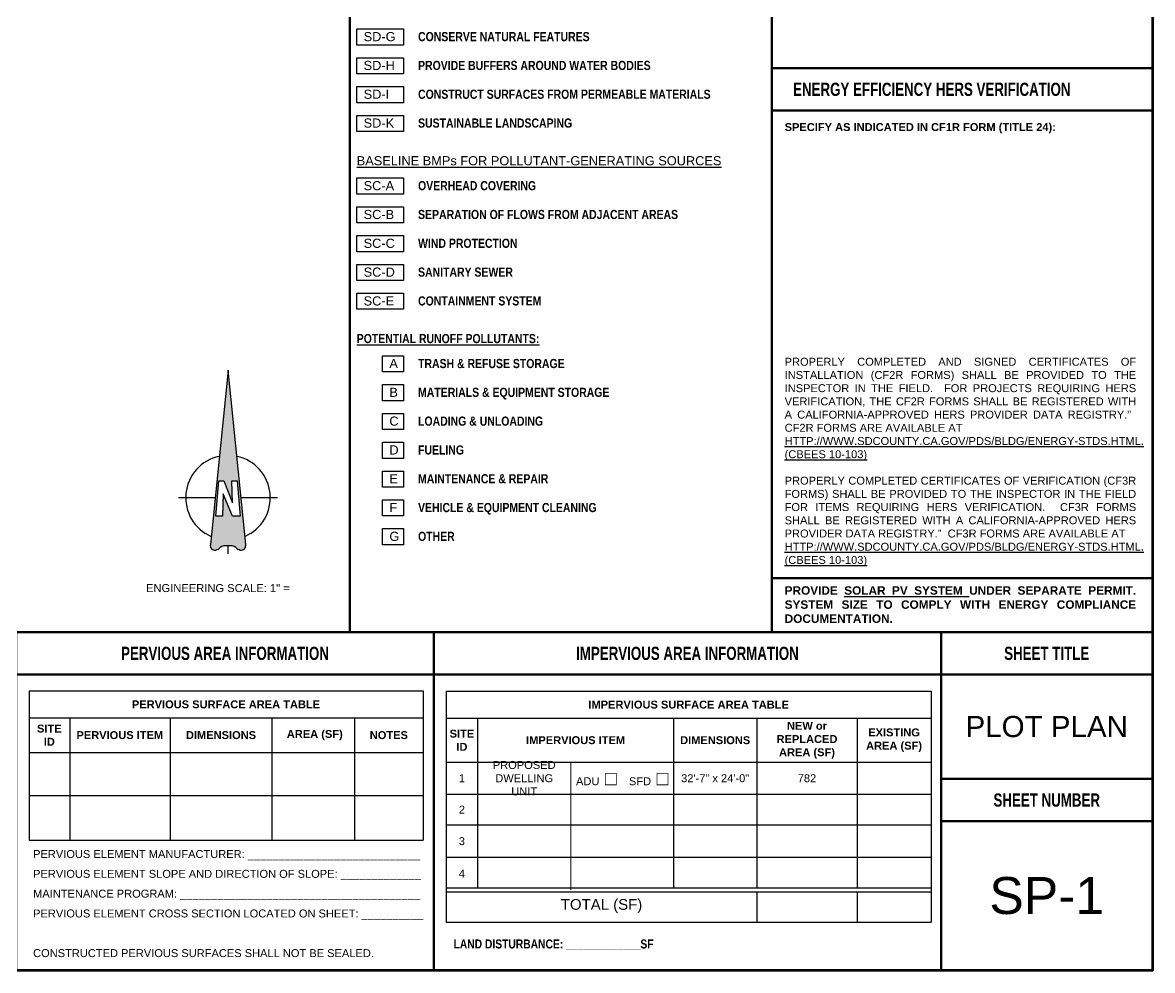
# Model space of a CAD drawing. Header units: inches. Extents: x -350 to 3672, y -1325 to 3943.
# Drawn here: x 3319.83 to 3333.2, y 973.39 to 984.6 of the extents above; entities that cross this region are included whole.
import ezdxf
from ezdxf.enums import TextEntityAlignment as Align

# ---------------------------------------------------------------- set-up
doc = ezdxf.new("R2010")
doc.units = ezdxf.units.IN
doc.header["$MEASUREMENT"] = 0
doc.layers.add('Plot Plan Border', color=7, linetype='Continuous', lineweight=50)
doc.layers.add('Plot Plan Notes', color=7, linetype='Continuous')
doc.styles.add('Legend', font='ARIALNB.TTF')
doc.styles.get("Standard").update_dxf_attribs({"font": 'arial.ttf'})
doc.styles.add('TITLE', font='ARIALNB.TTF', dxfattribs={"height": 0.4})

# ---------------------------------------------------------------- blocks, each defined once
blk = doc.blocks.new('*T106')
at = {"layer": 'Defpoints', "color": 8, "linetype": 'ByBlock', "lineweight": 0, "transparency": 16777216}
blk.add_line((1.474, -0.842), (1.474, -2.35), dxfattribs=at)
at = {"layer": 'Plot Plan Notes', "color": 0, "linetype": 'ByBlock', "lineweight": -2, "transparency": 16777216}
for p, q in [((0, 0), (5.734, 0)), ((0, 0), (0, -2.35)), ((5.734, 0), (5.734, -2.35)), ((0, -0.319), (5.734, -0.319)), ((0.371, -0.319), (0.371, -0.842)), ((2.688, -0.319), (2.688, -1.22)), ((3.674, -0.319), (3.674, -2.326)), ((4.859, -0.319), (4.859, -2.326)), ((0, -0.842), (0.371, -0.842)), ((1.474, -0.842), (5.734, -0.842)), ((0, -1.22), (0.371, -1.22)), ((2.688, -1.22), (5.734, -1.22)), ((0, -1.583), (0.371, -1.583)), ((2.688, -1.583), (5.734, -1.583)), ((0, -1.966), (0.371, -1.966)), ((2.688, -1.966), (5.734, -1.966))]:
    blk.add_line(p, q, dxfattribs=at)
at = {"layer": 'Plot Plan Notes', "color": 0, "lineweight": -2, "transparency": 16777216}
for p, q in [((0.371, -0.842), (1.474, -0.842)), ((0.371, -0.842), (0.371, -2.326)), ((0.371, -1.22), (2.688, -1.22)), ((2.688, -1.22), (2.688, -2.326)), ((0.371, -1.583), (2.688, -1.583)), ((0.371, -1.966), (2.688, -1.966)), ((0, -2.326), (5.734, -2.326)), ((0, -2.35), (0, -2.733)), ((0, -2.373), (5.734, -2.373)), ((3.674, -2.373), (3.674, -2.733)), ((4.859, -2.373), (4.859, -2.733)), ((5.734, -2.35), (5.734, -2.733)), ((0, -2.733), (5.734, -2.733))]:
    blk.add_line(p, q, dxfattribs=at)
at = {"layer": 'Plot Plan Notes', "color": 0, "transparency": 16777216, "attachment_point": 5}
for s, insert, char_height, width in [('{\\fArial|b1|i0|c0|p34;IMPERVIOUS SURFACE AREA TABLE}', (2.867, -0.16), 0.09375, 5.64977), ('{\\fArial|b1|i0|c0|p34;NEW or REPLACED AREA (\\A1;SF\\A0;)}', (4.267, -0.581), 0.09375, 1.10084), ('{\\fArial|b1|i0|c0|p34;SITE ID}', (0.185, -0.581), 0.09375, 0.28619), ('{\\fArial|b1|i0|c0|p34;IMPERVIOUS ITEM}', (1.53, -0.581), 0.09375, 2.23325), ('{\\fArial|b1|i0|c0|p34;DIMENSIONS}', (3.181, -0.581), 0.09375, 0.90127), ('{\\fArial|b1|i0|c0|p34;EXISTING AREA (\\A1;SF\\A0;\\H1x;)}', (5.297, -0.581), 0.09375, 0.7903), ('{\\C256;PROPOSED DWELLING UNIT}', (0.922, -1.031), 0.09375, 1.01912), ('1', (0.185, -1.031), 0.0938, 0.28619), ('{\\C256;ADU\\H1.76554x; □\\H0.5664x;    SFD\\H1.76554x; □}', (2.081, -1.031), 0.09375, 1.12964), ('32\'-7" x 24\'-0"', (3.181, -1.031), 0.09375, 0.90127), ('\\A1;782', (4.267, -1.031), 0.0938, 1.10084), ('2', (0.185, -1.402), 0.0938, 0.28619), ('3', (0.185, -1.775), 0.0938, 0.28619), ('4', (0.185, -2.158), 0.0938, 0.28619), ('TOTAL (SF)', (1.837, -2.542), 0.1267, 3.58967)]:
    blk.add_mtext(s, dxfattribs=dict(at, insert=insert, char_height=char_height, width=width))
blk = doc.blocks.new('*T108')
at = {"layer": 'Plot Plan Notes', "color": 0, "linetype": 'ByBlock', "lineweight": -2, "transparency": 16777216}
for p, q in [((0, 0), (4.661, 0)), ((0, 0), (0, -1.766)), ((4.661, 0), (4.661, -1.766)), ((0, -0.319), (4.661, -0.319)), ((0.481, -0.319), (0.481, -1.766)), ((1.668, -0.319), (1.668, -1.766)), ((2.873, -0.319), (2.873, -1.766)), ((3.851, -0.319), (3.851, -1.766)), ((0, -0.729), (4.661, -0.729)), ((0, -1.236), (4.661, -1.236)), ((0, -1.766), (4.661, -1.766))]:
    blk.add_line(p, q, dxfattribs=at)
at = {"layer": 'Plot Plan Notes', "color": 0, "transparency": 16777216, "char_height": 0.09375, "attachment_point": 5}
for s, insert, width in [('{\\fArial|b1|i0|c0|p34;PERVIOUS SURFACE AREA TABLE}', (2.33, -0.16), 4.57648), ('{\\fArial|b1|i0|c0|p34;SITE ID}', (0.24, -0.524), 0.39609), ('{\\fArial|b1|i0|c0|p34;PERVIOUS ITEM}', (1.074, -0.524), 1.10304), ('{\\fArial|b1|i0|c0|p34;DIMENSIONS}', (2.271, -0.524), 1.12062), ('\\A1;{\\fArial|b1|i0|c0|p34; AREA (SF\\H1x;)}', (3.362, -0.524), 0.89376), ('{\\fArial|b1|i0|c0|p34;NOTES}', (4.256, -0.524), 0.72504)]:
    blk.add_mtext(s, dxfattribs=dict(at, insert=insert, width=width))

msp = doc.modelspace()

# ---------------------------------------------------------------- hatches: boundary and pattern name
at = {"layer": 'Plot Plan Notes'}
h = msp.add_hatch(color=256, dxfattribs=at)
h.paths.add_polyline_path([(3322.26301, 980.49236), (3322.05416, 978.43268, 0.55672372), (3322.11906, 978.36575, 0.10958761), (3322.16932, 978.39498, -0.17639903), (3322.26301, 978.41654, -0.17639903), (3322.3567, 978.39498, 0.10958761), (3322.40696, 978.36575, 0.55672372), (3322.47186, 978.43268)])
h.paths.add_polyline_path([(3322.3077, 979.18599), (3322.37246, 979.18592), (3322.40743, 978.76849), (3322.31684, 978.76849), (3322.20612, 979.03078), (3322.19728, 978.76849), (3322.11859, 978.76849), (3322.15356, 979.18592), (3322.2132, 979.18592), (3322.31522, 978.92288)], flags=16)

# ---------------------------------------------------------------- linework, layer by layer
at = {"layer": 'Plot Plan Border', "lineweight": 90}
msp.add_lwpolyline([(3298.6973, 995.894), (3333.1973, 995.894), (3333.1973, 973.394), (3298.6973, 973.394)], close=True, dxfattribs=at)
at = {"layer": 'Plot Plan Border'}
for points in [[(3323.70553, 995.394), (3328.6973, 995.394), (3328.6973, 977.394), (3323.70553, 977.394)], [(3333.1973, 984.06554), (3328.6973, 984.06554), (3328.6973, 985.77924), (3333.1973, 985.77924)], [(3333.1973, 983.56554), (3328.6973, 983.56554), (3328.6973, 984.06554), (3333.1973, 984.06554)], [(3333.1973, 978.03405), (3328.6973, 978.03405), (3328.6973, 983.56554), (3333.1973, 983.56554)], [(3328.6973, 977.394), (3333.1973, 977.394), (3333.1973, 978.03405), (3328.6973, 978.03405)], [(3319.75733, 977.394), (3324.6973, 977.394), (3324.6973, 976.894), (3319.75733, 976.894)], [(3330.6973, 977.394), (3324.6973, 977.394), (3324.6973, 976.894), (3330.6973, 976.894)], [(3333.1973, 976.894), (3330.6973, 976.894), (3330.6973, 977.394), (3333.1973, 977.394)], [(3324.6973, 976.894), (3319.75733, 976.894), (3319.75733, 973.394), (3324.6973, 973.394)], [(3324.6973, 976.894), (3330.6973, 976.894), (3330.6973, 973.394), (3324.6973, 973.394)], [(3333.1973, 975.65917), (3330.6973, 975.65917), (3330.6973, 976.894), (3333.1973, 976.894)], [(3333.1973, 975.15917), (3330.6973, 975.15917), (3330.6973, 975.65917), (3333.1973, 975.65917)], [(3333.1973, 973.394), (3330.6973, 973.394), (3330.6973, 975.15917), (3333.1973, 975.15917)]]:
    msp.add_lwpolyline(points, close=True, dxfattribs=at)
at = {"layer": 'Plot Plan Notes'}
for p, q in [((3322.26301, 980.49236), (3322.05416, 978.43268)), ((3322.47186, 978.43268), (3322.26301, 980.49236)), ((3322.11859, 978.76849), (3322.15356, 979.18592)), ((3322.15356, 979.18592), (3322.2132, 979.18592)), ((3322.2132, 979.18592), (3322.31522, 978.92288)), ((3322.31522, 978.92288), (3322.3077, 979.18599)), ((3322.3077, 979.18599), (3322.37246, 979.18592)), ((3322.37246, 979.18592), (3322.40743, 978.76849)), ((3322.11016, 978.98492), (3321.67909, 978.98492)), ((3322.20612, 979.03078), (3322.19728, 978.76849)), ((3322.31684, 978.76849), (3322.20612, 979.03078)), ((3322.84693, 978.98492), (3322.41586, 978.98492)), ((3322.19728, 978.76849), (3322.11859, 978.76849)), ((3322.40743, 978.76849), (3322.31684, 978.76849)), ((3322.26301, 978.32097), (3322.26301, 978.41654))]:
    msp.add_line(p, q, dxfattribs=at)
at = {"layer": 'Plot Plan Notes', "color": 0, "lineweight": -2}
for points in [[(3323.78546, 984.52934), (3324.34024, 984.52934), (3324.34024, 984.33864), (3323.78546, 984.33864)], [(3323.78546, 984.18864), (3324.34024, 984.18864), (3324.34024, 983.99794), (3323.78546, 983.99794)], [(3323.78546, 983.84794), (3324.34024, 983.84794), (3324.34024, 983.65723), (3323.78546, 983.65723)], [(3323.78546, 983.50723), (3324.34024, 983.50723), (3324.34024, 983.31653), (3323.78546, 983.31653)], [(3323.78546, 982.76653), (3324.34024, 982.76653), (3324.34024, 982.57582), (3323.78546, 982.57582)], [(3323.78546, 982.42582), (3324.34024, 982.42582), (3324.34024, 982.23512), (3323.78546, 982.23512)], [(3323.78546, 982.08512), (3324.34024, 982.08512), (3324.34024, 981.89442), (3323.78546, 981.89442)], [(3323.78546, 981.74442), (3324.34024, 981.74442), (3324.34024, 981.55371), (3323.78546, 981.55371)], [(3323.78546, 981.40371), (3324.34024, 981.40371), (3324.34024, 981.21301), (3323.78546, 981.21301)], [(3324.08994, 980.66301), (3324.34024, 980.66301), (3324.34024, 980.4723), (3324.08994, 980.4723)], [(3324.08994, 980.3223), (3324.34024, 980.3223), (3324.34024, 980.1316), (3324.08994, 980.1316)], [(3324.08994, 979.9816), (3324.34024, 979.9816), (3324.34024, 979.7909), (3324.08994, 979.7909)], [(3324.08994, 979.6409), (3324.34024, 979.6409), (3324.34024, 979.45019), (3324.08994, 979.45019)], [(3324.08994, 979.30019), (3324.34024, 979.30019), (3324.34024, 979.10949), (3324.08994, 979.10949)], [(3324.08994, 978.95949), (3324.34024, 978.95949), (3324.34024, 978.76878), (3324.08994, 978.76878)], [(3324.08994, 978.61878), (3324.34024, 978.61878), (3324.34024, 978.42808), (3324.08994, 978.42808)]]:
    msp.add_lwpolyline(points, close=True, dxfattribs=at)
at = {"layer": 'Plot Plan Notes'}
for centre, radius, start, end in [((3322.26301, 978.98492), 0.5, 101.916676, 246.503662), ((3322.26301, 978.98492), 0.5, 293.496338, 78.083324), ((3322.10735, 978.41933), 0.05484, 165.910233, 282.33313), ((3322.07833, 978.49364), 0.13422, 287.66906, 312.684865), ((3322.24577, 978.27711), 0.14049, 82.951328, 122.967343), ((3322.28025, 978.27711), 0.14049, 57.032657, 97.048672), ((3322.44769, 978.49364), 0.13422, 227.315135, 252.33094), ((3322.41867, 978.41933), 0.05484, 257.66687, 14.089767)]:
    msp.add_arc(centre, radius, start, end, dxfattribs=at)

# ---------------------------------------------------------------- block references
for name, p in [('*T108', (3319.90915, 976.70031)), ('*T106', (3324.84451, 976.69736))]:
    msp.add_blockref(name, p)

# ---------------------------------------------------------------- texts
at = {"layer": 'Plot Plan Notes', "color": 0, "lineweight": -2}
for s, height, p in [('SD-G', 0.108133, (3323.86721, 984.3843)), ('SD-H', 0.108133, (3323.86721, 984.0436)), ('SD-I', 0.108133, (3323.86721, 983.70289)), ('SD-K', 0.108133, (3323.86721, 983.36219)), ('%%UBASELINE BMPs FOR POLLUTANT-GENERATING SOURCES', 0.1081326, (3323.78546, 982.91653)), ('SC-A', 0.108133, (3323.86721, 982.62149)), ('SC-B', 0.108133, (3323.86721, 982.28078)), ('SC-C', 0.108133, (3323.86721, 981.94008)), ('SC-D', 0.108133, (3323.86721, 981.59937)), ('SC-E', 0.108133, (3323.86721, 981.25867)), ('A', 0.10813, (3324.17169, 980.51797)), ('B', 0.10813, (3324.17169, 980.17726)), ('C', 0.10813, (3324.17169, 979.83656)), ('D', 0.10813, (3324.17169, 979.49585)), ('E', 0.10813, (3324.17169, 979.15515)), ('F', 0.10813, (3324.17169, 978.81445)), ('G', 0.10813, (3324.17169, 978.47374))]:
    msp.add_text(s, height=height, dxfattribs=at).set_placement(p)
at = {"layer": 'Plot Plan Notes', "color": 0, "lineweight": -2, "style": 'Legend'}
for s, height, p in [('CONSERVE NATURAL FEATURES', 0.1081326, (3324.51106, 984.3843)), ('PROVIDE BUFFERS AROUND WATER BODIES', 0.1081326, (3324.51106, 984.0436)), ('CONSTRUCT SURFACES FROM PERMEABLE MATERIALS', 0.1081326, (3324.51106, 983.70289)), ('SUSTAINABLE LANDSCAPING', 0.1081326, (3324.51106, 983.36219)), ('OVERHEAD COVERING', 0.1081326, (3324.51106, 982.62149)), ('SEPARATION OF FLOWS FROM ADJACENT AREAS', 0.1081326, (3324.51106, 982.28078)), ('WIND PROTECTION', 0.1081326, (3324.51106, 981.94008)), ('SANITARY SEWER', 0.1081326, (3324.51106, 981.59937)), ('CONTAINMENT SYSTEM', 0.1081326, (3324.51106, 981.25867)), ('%%UPOTENTIAL RUNOFF POLLUTANTS:', 0.1081326, (3323.78546, 980.81301)), ('TRASH & REFUSE STORAGE', 0.1081326, (3324.51106, 980.51797)), ('MATERIALS & EQUIPMENT STORAGE', 0.1081326, (3324.51106, 980.17726)), ('LOADING & UNLOADING', 0.1081326, (3324.51106, 979.83656)), ('FUELING', 0.108133, (3324.51106, 979.49585)), ('MAINTENANCE & REPAIR', 0.1081326, (3324.51106, 979.15515)), ('VEHICLE & EQUIPMENT CLEANING', 0.1081326, (3324.51106, 978.81445)), ('OTHER', 0.108133, (3324.51106, 978.47374))]:
    msp.add_text(s, height=height, dxfattribs=at).set_placement(p)
at = {"layer": 'Plot Plan Notes', "style": 'TITLE', "width": 0.88}
msp.add_text('ENERGY EFFICIENCY HERS VERIFICATION', height=0.15625, dxfattribs=at).set_placement((3328.9473, 983.81554), align=Align.MIDDLE_LEFT)
at = {"layer": 'Plot Plan Notes'}
msp.add_text('ENGINEERING SCALE: 1" =', height=0.0944, dxfattribs=at).set_placement((3321.29368, 977.8688))
at = {"layer": 'Plot Plan Notes', "style": 'TITLE', "width": 0.88}
for s, p in [('PERVIOUS AREA INFORMATION', (3322.22732, 977.144)), ('IMPERVIOUS AREA INFORMATION', (3327.6973, 977.144)), ('SHEET TITLE', (3331.9473, 977.144)), ('SHEET NUMBER', (3331.9473, 975.40917))]:
    msp.add_text(s, height=0.15625, dxfattribs=at).set_placement(p, align=Align.MIDDLE_CENTER)
at = {"layer": 'Plot Plan Notes'}
for s, width, gutter_width, heights, insert, char_height, attachment_point in [('\\A1;{\\fArial|b1|i0|c0|p34;SPECIFY AS INDICATED IN CF1R FORM (TITLE 24):}', 4.3923726, 1, [3.94465], (3328.8473, 983.41554), 0.09375, 1), ('\\pxqj;PROPERLY COMPLETED AND SIGNED CERTIFICATES OF INSTALLATION (CF2R FORMS) SHALL BE PROVIDED TO THE INSPECTOR IN THE FIELD.  FOR PROJECTS REQUIRING HERS VERIFICATION, THE CF2R FORMS SHALL BE REGISTERED WITH A CALIFORNIA-APPROVED HERS PROVIDER DATA REGISTRY.”  CF2R FORMS ARE AVAILABLE AT \\P{\\LHTTP://WWW.SDCOUNTY.CA.GOV/PDS/BLDG/ENERGY-STDS.HTML. (CBEES 10-103)\\P\\pq*;}\\P\\pqj;PROPERLY COMPLETED CERTIFICATES OF VERIFICATION (CF3R FORMS) SHALL BE PROVIDED TO THE INSPECTOR IN THE FIELD FOR ITEMS REQUIRING HERS VERIFICATION.  CF3R FORMS SHALL BE REGISTERED WITH A CALIFORNIA-APPROVED HERS PROVIDER DATA REGISTRY.”  CF3R FORMS ARE AVAILABLE AT \\P{\\LHTTP://WWW.SDCOUNTY.CA.GOV/PDS/BLDG/ENERGY-STDS.HTML. (CBEES 10-103)}', 4.1456525, 1, [3.20611], (3328.8473, 980.63987), 0.09375, 1), ('\\pxqj;{\\fArial|b1|i0|c0|p34;PROVIDE \\LSOLAR PV SYSTEM\\l UNDER SEPARATE PERMIT. SYSTEM SIZE TO COMPLY WITH ENERGY COMPLIANCE DOCUMENTATION.}', 4.1456525, 1, [3.20611], (3328.8473, 977.93752), 0.1, 1), ('PLOT PLAN', 3.5342915, 0.8, [2.56489], (3331.9473, 976.27659), 0.25, 5), ('\\A1;\\pxsm1.5;PERVIOUS ELEMENT MANUFACTURER: ____________________________\\PPERVIOUS ELEMENT SLOPE AND DIRECTION OF SLOPE: _____________\\PMAINTENANCE PROGRAM: _______________________________________\\PPERVIOUS ELEMENT CROSS SECTION LOCATED ON SHEET: __________\\P\\PCONSTRUCTED PERVIOUS SURFACES SHALL NOT BE SEALED.', 4.7808047, 1, [3.94465], (3319.95751, 974.81738), 0.09375, 1), ('SP-1', 1.6293059, 1.4, [1.14092], (3331.9473, 974.27659), 0.4375, 5)]:
    msp.add_mtext_dynamic_manual_height_columns(s, width=width, gutter_width=gutter_width, heights=heights, dxfattribs=dict(at, insert=insert, char_height=char_height, attachment_point=attachment_point))
at = {"layer": 'Plot Plan Notes', "insert": (3324.93094, 973.75994), "char_height": 0.1062, "attachment_point": 1, "style": 'Legend'}
msp.add_mtext_dynamic_manual_height_columns('\\A1;LAND DISTURBANCE: _____________SF', width=3.0186753, gutter_width=1, heights=[0], dxfattribs=at)

doc.saveas('drawing.dxf')
